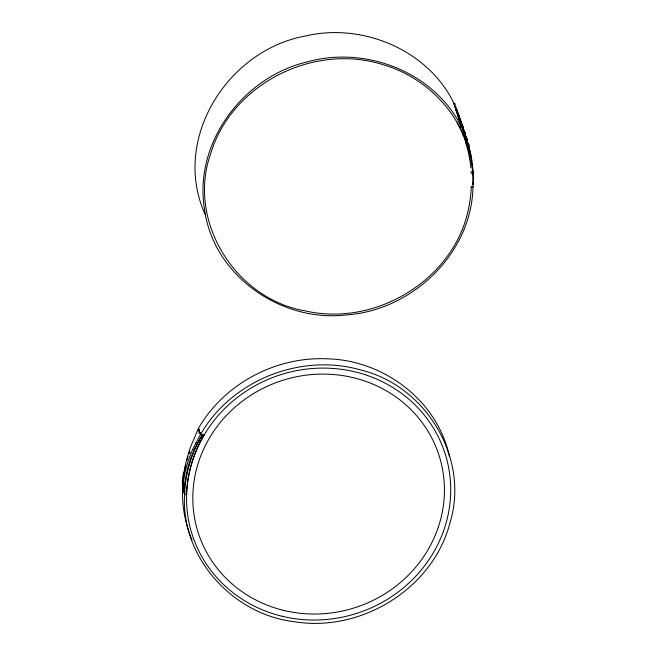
<?xml version="1.0" encoding="UTF-8"?>
<svg xmlns="http://www.w3.org/2000/svg" width="656" height="656" viewBox="0 0 656 656"><rect width="100%" height="100%" fill="white"/><g stroke="black" fill="none" stroke-linecap="round" stroke-linejoin="round"><path stroke-width="0.98" d="M182.794 491.992L183.327 483.702L184.434 483.702L183.778 491.992L182.794 491.992L182.45 488.605M182.77 487.039L182.901 486.194M456.715 110.118L456.756 109.683M182.573 488.523L182.581 488.261A135.193 127.518 -17.8 0 1 182.647 486.859L182.704 486.785M194.012 449.59L202.474 434.502A135.193 127.518 -17.8 0 0 184.582 494.485C180.728 557.206 232.527 614.303 293.986 621.658C360.956 632.819 433.017 588.85 450.114 522.422C469.63 458.191 425.982 386.015 361.456 370.181C301.432 352.485 231.601 380.037 200.506 434.502L204.426 434.502A135.193 127.518 -17.8 0 0 186.525 494.485L184.582 494.485L182.868 489.155M472.869 182.056L473.222 184.352L472.238 184.352M198.711 430.844L199.301 429.606M199.531 433.395L199.834 432.542M183.795 483.784L183.951 482.176L182.835 482.176C181.343 501.791 184.279 521.832 192.019 539.978M459.405 126.813L461.381 126.813C434.165 72.021 365.876 45.707 307.902 61.721C243.507 76.555 193.446 142.631 204.516 209.207C213.102 275.348 280.842 322.465 345.728 314.995C411.697 310.714 471.598 254.061 473.017 186.796L471.27 186.804L470.967 192.233A136.809 129.035 -17.8 0 1 469.081 206.041C456.027 278.677 376.224 327.41 305.286 310.887C235.594 299.144 186.747 221.203 210.625 153.775C231.568 83.681 314.199 42.517 383.243 64.747C420.832 75.702 452.968 104.878 466.055 141.926M473.222 184.352L473.378 176.062M183.524 487.531L183.385 490.754L182.401 490.754M189.387 452.509L189.371 453.271M199.145 432.312L199.137 433.083M457.552 112.406L457.544 113.176M456.256 110.069L455.518 108.527L457.667 113.283L457.675 112.578M459.635 119.367L459.643 118.72M461.619 125.526L461.627 124.878M182.589 485.965L182.573 486.727M455.592 106.297L455.584 107.059M455.707 107.174L455.715 106.436M189.502 453.411L189.51 452.681M199.26 433.222L199.268 432.484M457.667 113.308L458.626 115.612M459.512 118.515L459.503 119.285M461.496 124.673L461.488 125.444M458.216 116.178L457.478 114.636L461.545 124.107A130.995 120.63 46.3 0 1 467.31 141.835M460.791 123.082L460.791 123.057A130.995 107.707 -56.7 0 1 465.703 137.678M473.304 178.284L473.304 179.301M198.424 430.812L198.424 429.623M456.83 110.905L456.83 109.716M458.716 115.792L458.716 117.03M465.038 133.66L465.038 132.471M466.933 138.547L466.924 139.785M198.35 429.59L198.35 430.836M458.79 117.014L458.798 115.841L459.208 116.834M464.965 132.438L464.965 133.676M467.006 139.769L466.998 138.58M454.87 104.812L454.87 103.623M463.079 127.567L463.079 126.378M454.797 103.574L454.764 104.501M463.005 126.329L462.972 127.256M189.584 453.206L189.74 452.673M189.994 452.73L189.846 453.214M199.408 429.91L198.883 430.836M200.228 432.46L199.719 433.37M192.503 449.59L200.449 434.592L198.506 428.278C224.286 383.563 276.225 356.241 327.59 358.848C382.784 360.185 435.986 399.389 448.811 453.919M198.448 428.384L191.167 445.449A126.493 105.854 -60.6 0 0 182.753 482.185M199.35 442.841L200.252 441.258M201.794 438.634L204.426 434.502M459.881 124.107L461.545 124.107M463.431 135.169L465.096 135.169L461.406 126.854M471.27 186.796L473.017 186.796A135.177 127.502 -17.8 0 0 457.166 122.713M195.775 442.841L197.44 442.841M183.483 491.057L182.901 491.057L183.196 491.992M184.582 494.485L186.591 494.493L185.96 492.705M454.665 106.133L455.223 107.387M455.805 109.691L456.281 110.667M459.758 121.967L460.315 123.213M460.569 124.509L461.135 125.763M456.338 110.897L456.035 110.118M457.626 111.889C435.281 53.251 365.687 21.82 305.852 35.924C227.64 49.807 171.109 139.302 205.082 214.307M454.165 104.345L454.313 104.525M454.977 106.887L454.739 106.395M458.085 116.563L457.847 116.071M458.905 119.113L458.708 118.703L458.97 119.253M460.906 125.296L460.651 124.788M458.011 116.26L458.142 116.67M456.838 112.635L457.093 113.201L456.691 112.488M459.971 122.36L460.233 122.934M456.502 110.585L458.79 115.825M458.462 116.694L461.168 122.943M462.045 126.436L459.446 120.745L463.136 129.052M461.808 126.042L463.505 130.224M458.872 116.202L459.585 117.998M463.718 134.972L464.071 135.931M463.792 134.956L464.095 135.817M453.534 102.369L461.381 126.813M466.432 138.547L466.678 139.367M468.425 144.705L468.573 145.206M462.513 126.329L462.611 126.698M464.473 132.438L464.825 133.693M464.587 132.807L464.743 133.406M449.04 454.829L449.458 456.65M465.448 142.27A127.149 104.197 -57.5 0 1 470.86 167.821M471.139 171.175A127.149 104.197 -57.5 0 1 471.279 173.709M465.883 137.547A127.149 118.08 43.7 0 1 466.35 138.941M467.671 143.164A127.149 118.08 43.7 0 1 468.081 144.582M464.292 138.637A127.149 104.197 -57.5 0 1 464.678 139.884M464.85 134.234A127.149 118.08 43.7 0 1 465.284 135.644M466.883 141.302A127.149 118.08 43.7 0 1 467.244 142.729M463.087 135.029A127.149 104.197 -57.5 0 1 463.439 136.3M457.593 111.897A130.995 120.63 46.3 0 1 464.054 132.397M458.921 117.014A130.995 107.707 -56.7 0 1 464.637 135.366M459.553 118.006A130.995 120.63 46.3 0 1 465.694 137.112M466.629 141.294A130.995 120.63 46.3 0 1 466.908 142.696M462.841 129.24A130.995 107.707 -56.7 0 1 467.974 145.05M464.801 135.349A130.995 107.707 -56.7 0 1 473.238 176.095M463.48 130.232A130.995 120.63 46.3 0 1 468.163 143.803M468.917 146.559A130.995 120.63 46.3 0 1 471.098 156.308M471.582 159.113A130.995 120.63 46.3 0 1 471.803 160.515M472.197 163.319A130.995 120.63 46.3 0 1 472.369 164.722M472.902 170.347A130.995 120.63 46.3 0 1 473.083 173.159M182.811 484.062A135.193 127.518 -17.8 0 1 185.787 464.612M186.821 460.504A135.193 127.518 -17.8 0 1 187.993 456.428M188.862 453.722A135.193 127.518 -17.8 0 1 189.781 451.041M182.245 482.258A126.887 107.912 -59.5 0 1 183.508 472.353M184.918 483.808A126.887 114.415 44.7 0 1 194.266 449.729M183.352 483.71A126.493 114.259 43 0 1 192.61 449.655M468.876 145.304C469.065 146.977 469.015 143.443 468.876 145.304M283.991 610.457A126.46 119.277 -17.8 0 0 440.684 461.061A126.46 119.277 -17.8 0 0 231.199 410.681A126.46 119.277 -17.8 0 0 283.991 610.457M282.26 616.279A132.783 125.247 -17.8 0 0 446.785 459.405A132.783 125.247 -17.8 0 0 226.828 406.515A132.783 125.247 -17.8 0 0 282.26 616.279"/></g></svg>
